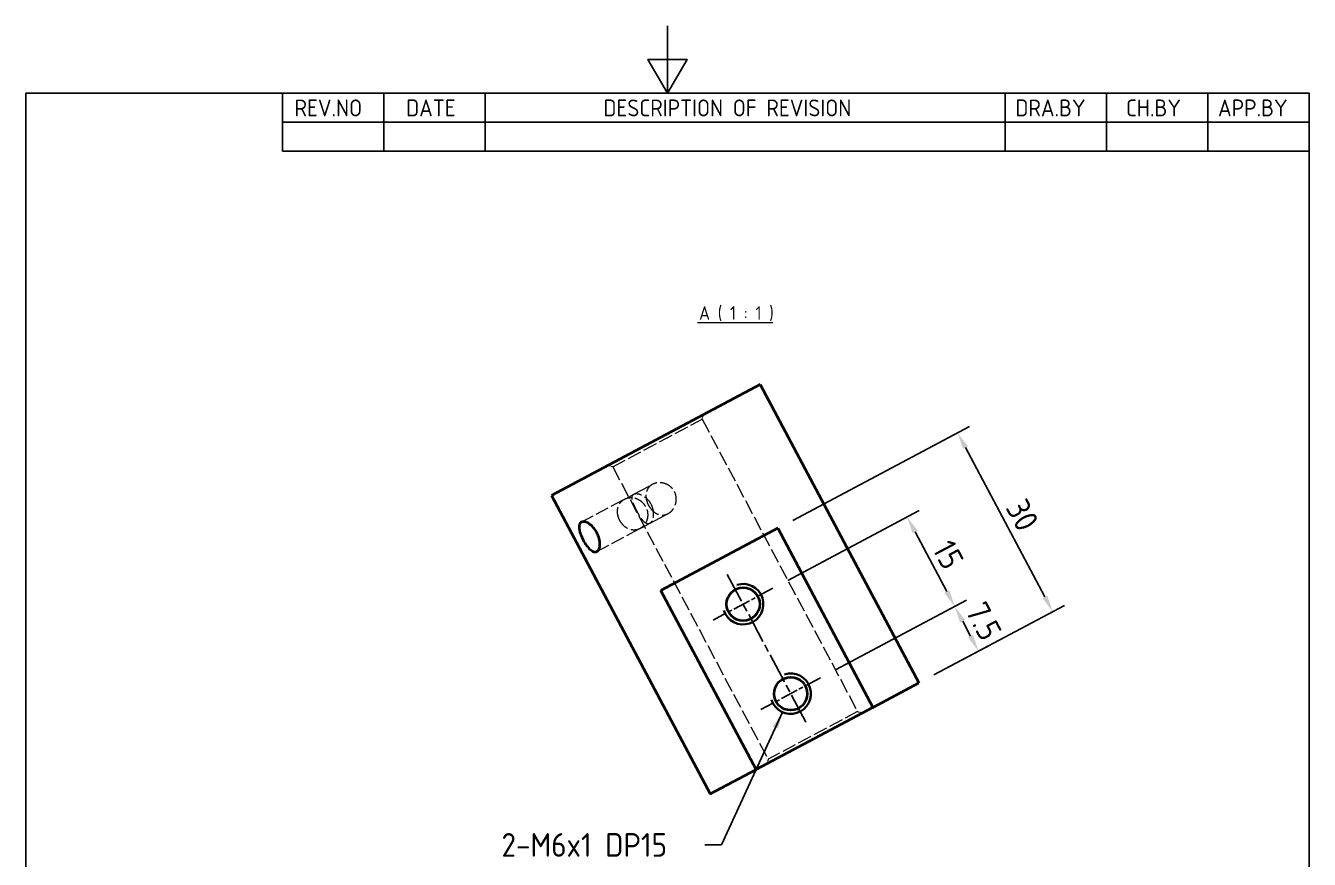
# Model space of a CAD drawing. Header units: millimetres. Extents: x 0 to 210, y 0 to 297.
# Drawn here: x 10 to 200, y 173.7 to 297 of the extents above; entities that cross this region are included whole.
import ezdxf

# ---------------------------------------------------------------- set-up
doc = ezdxf.new("R2010")
doc.units = ezdxf.units.MM
doc.linetypes.add('CHAIN', pattern=[0.3543, 0.2362, -0.0295, 0.0591, -0.0295])
doc.linetypes.add('DASHED', pattern=[0.2067, 0.1654, -0.0413])
doc.layers.get('0').update_dxf_attribs({"color": 3, "lineweight": 25})
for name, color, linetype, lineweight in [('가려진 것(ISO)', 2, 'DASHED', 18), ('가시적인 것(ISO)', 3, 'Continuous', 40), ('가시적인 좁은 것(ISO)', 3, 'Continuous', 35), ('경계(ISO)', 7, 'Continuous', 25), ('기호(ISO)', 5, 'Continuous', 25), ('중심 표식(ISO)', 1, 'Continuous', 25), ('중심선(ISO)', 1, 'Continuous', 25), ('치수(ISO)', 2, 'Continuous', 25)]:
    doc.layers.add(name, color=color, linetype=linetype, lineweight=lineweight)
doc.styles.add('ISO Proportiona M2B', font='isocp.shx')
doc.styles.add('치수 텍스트_PSTEK_POSCO', font='isocp.shx')
doc.styles.add('텍스트 스타일466', font='isocp.shx')
doc.dimstyles.new('치수_PSTEK_POSCO', dxfattribs={"dimtxt": 3.5, "dimasz": 2.5, "dimexe": 2, "dimexo": 2.5, "dimgap": 1, "dimtad": 1, "dimrnd": 1e-08, "dimdsep": 46, "dimtxsty": '치수 텍스트_PSTEK_POSCO', "dimcen": 0.09, "dimdle": 10, "dimclrd": 7, "dimclre": 7, "dimclrt": 2, "dimadec": 1, "dimazin": 2, "dimtfac": 1, "dimtmove": 0, "dimatfit": 3, "dimfxl": 0, "dimtolj": 1, "dimlwd": -1, "dimlwe": -1, "dimarcsym": 0})
doc.dimstyles.new('치수_PSTEK_POSCO$7', dxfattribs={"dimtxt": 3.5, "dimasz": 2.5, "dimexe": 2, "dimexo": 2.5, "dimgap": 1, "dimtad": 1, "dimrnd": 1e-08, "dimdsep": 46, "dimtxsty": '치수 텍스트_PSTEK_POSCO', "dimcen": 0.09, "dimdle": 10, "dimclrd": 7, "dimclre": 7, "dimclrt": 2, "dimadec": 1, "dimazin": 2, "dimtfac": 1, "dimtmove": 0, "dimatfit": 3, "dimfxl": 0, "dimtolj": 1, "dimlwd": -1, "dimlwe": -1, "dimarcsym": 0})

# ---------------------------------------------------------------- blocks, each defined once
blk = doc.blocks.new('경계 Default Border')
at = {"layer": '경계(ISO)', "flags": 128}
for points in [[(105, 297), (105, 287), (102.11, 292), (107.89, 292), (105, 287)], [(10, 10), (10, 287), (200, 287), (200, 10), (10, 10)]]:
    blk.add_lwpolyline(points, dxfattribs=at)
blk = doc.blocks.new('리비전 내역')
at = {"layer": '기호(ISO)'}
for p, q in [((48, 287), (200, 287)), ((48, 287), (48, 282.72)), ((63, 287), (63, 282.72)), ((78, 287), (78, 282.72)), ((155, 287), (155, 282.72)), ((170, 287), (170, 282.72)), ((185, 287), (185, 282.72)), ((200, 287), (200, 282.72)), ((48, 282.72), (200, 282.72)), ((48, 282.72), (48, 278.44)), ((63, 282.72), (63, 278.44)), ((78, 282.72), (78, 278.44)), ((155, 282.72), (155, 278.44)), ((170, 282.72), (170, 278.44)), ((185, 282.72), (185, 278.44)), ((200, 282.72), (200, 278.44)), ((48, 278.44), (200, 278.44))]:
    blk.add_line(p, q, dxfattribs=at)
at = {"layer": '기호(ISO)', "color": 2, "char_height": 2.5, "attachment_point": 7, "style": 'ISO Proportiona M2B'}
for s, insert in [('REV.NO', (49.79, 283.58)), ('DATE', (66.31, 283.58)), ('DESCRIPTION OF REVISION', (95.51, 283.58)), ('DRA.BY', (156.48, 283.58)), ('CH.BY', (172.86, 283.58)), ('APP.BY', (186.48, 283.58))]:
    blk.add_mtext(s, dxfattribs=dict(at, insert=insert))
blk = doc.blocks.new('*D27')
at = {"layer": 'Defpoints', "color": 0, "transparency": 16777216}
for p in [(147.93, 236.78), (121.32, 222.63), (142.21, 199.76)]:
    blk.add_point(p, dxfattribs=at)
at = {"layer": '치수(ISO)', "color": 7, "transparency": 16777216}
for p, q in [((123.53, 223.8), (149.7, 237.72)), ((160.84, 212.5), (149.11, 234.57)), ((144.41, 200.93), (163.78, 211.23))]:
    blk.add_line(p, q, dxfattribs=at)
for points in [[(149.47, 234.77), (148.74, 234.38), (147.93, 236.78)], [(161.21, 212.69), (160.48, 212.3), (162.02, 210.29)]]:
    blk.add_solid(points, dxfattribs=at)
at = {"layer": '치수(ISO)', "color": 2, "transparency": 16777216, "insert": (156.5, 226.53), "char_height": 3.5, "attachment_point": 4, "rotation": 298, "style": '치수 텍스트_PSTEK_POSCO'}
blk.add_mtext('\\A1;30', dxfattribs=at)
blk = doc.blocks.new('*D28')
at = {"layer": 'Defpoints', "color": 0, "transparency": 16777216}
for p in [(147.52, 211.07), (127.65, 200.51), (142.21, 199.76)]:
    blk.add_point(p, dxfattribs=at)
at = {"layer": '치수(ISO)', "color": 7, "transparency": 16777216}
for p, q in [((129.86, 201.68), (149.28, 212.01)), ((149.86, 206.66), (148.69, 208.87)), ((144.41, 200.93), (152.8, 205.39))]:
    blk.add_line(p, q, dxfattribs=at)
for points in [[(149.06, 209.06), (148.32, 208.67), (147.52, 211.07)], [(150.23, 206.85), (149.49, 206.46), (151.04, 204.45)]]:
    blk.add_solid(points, dxfattribs=at)
at = {"layer": '치수(ISO)', "color": 2, "transparency": 16777216, "insert": (150.52, 211.28), "char_height": 3.5, "attachment_point": 4, "rotation": 298, "style": '치수 텍스트_PSTEK_POSCO'}
blk.add_mtext('\\A1;7.5', dxfattribs=at)
blk = doc.blocks.new('*D29')
at = {"layer": 'Defpoints', "color": 0, "transparency": 16777216}
for p in [(140.47, 224.32), (120.61, 213.75), (127.65, 200.51)]:
    blk.add_point(p, dxfattribs=at)
at = {"layer": '치수(ISO)', "color": 7, "transparency": 16777216}
for p, q in [((122.81, 214.93), (142.24, 225.26)), ((146.34, 213.28), (141.65, 222.11)), ((129.86, 201.68), (149.28, 212.01))]:
    blk.add_line(p, q, dxfattribs=at)
for points in [[(142.01, 222.31), (141.28, 221.91), (140.47, 224.32)], [(146.71, 213.48), (145.97, 213.08), (147.52, 211.07)]]:
    blk.add_solid(points, dxfattribs=at)
at = {"layer": '치수(ISO)', "color": 2, "transparency": 16777216, "insert": (145.65, 220.44), "char_height": 3.5, "attachment_point": 4, "rotation": 298, "style": '치수 텍스트_PSTEK_POSCO'}
blk.add_mtext('\\A1;15', dxfattribs=at)

msp = doc.modelspace()

# ---------------------------------------------------------------- linework, layer by layer
at = {"layer": '가려진 것(ISO)', "ltscale": 1.346724}
for p, q in [((110.139, 238.768), (110.345, 239.444)), ((96.894, 231.726), (96.218, 231.932)), ((133.143, 195.503), (133.819, 195.296)), ((119.899, 188.461), (119.692, 187.785))]:
    msp.add_line(p, q, dxfattribs=at)
at = {"layer": '가려진 것(ISO)', "ltscale": 12.665669}
for p, q in [((96.894, 231.726), (110.139, 238.768)), ((133.143, 195.503), (119.899, 188.461))]:
    msp.add_line(p, q, dxfattribs=at)
at = {"layer": '가려진 것(ISO)', "ltscale": 13.169919}
for p, q in [((110.139, 238.768), (133.143, 195.503)), ((96.894, 231.726), (119.899, 188.461))]:
    msp.add_line(p, q, dxfattribs=at)
at = {"layer": '가려진 것(ISO)', "ltscale": 15.978347}
for p, q in [((100.036, 227.686), (102.775, 229.142)), ((102.345, 223.345), (105.083, 224.801))]:
    msp.add_line(p, q, dxfattribs=at)
at = {"layer": '가려진 것(ISO)', "ltscale": 12.094824}
for p, q in [((92.24, 223.541), (100.036, 227.686)), ((94.549, 219.2), (102.345, 223.345))]:
    msp.add_line(p, q, dxfattribs=at)
at = {"layer": '가려진 것(ISO)', "ltscale": 12.541493}
for points in [[(102.184, 226.044), (102.038, 226.318), (101.922, 226.631), (101.801, 227.252), (101.796, 227.561), (101.888, 228.101), (101.991, 228.37), (102.313, 228.826), (102.532, 229.013), (103.017, 229.271), (103.313, 229.357), (103.935, 229.403), (104.26, 229.362), (104.845, 229.182), (105.144, 229.03), (105.658, 228.617), (105.871, 228.357), (106.163, 227.807), (106.26, 227.484), (106.315, 226.828), (106.274, 226.495), (106.096, 225.909), (105.948, 225.616), (105.562, 225.127), (105.325, 224.93), (104.84, 224.672), (104.562, 224.595), (104.004, 224.583), (103.724, 224.648), (103.225, 224.874), (102.972, 225.051), (102.525, 225.498), (102.33, 225.769), (102.184, 226.044)], [(102.533, 226.229), (102.387, 226.504), (102.188, 226.772), (101.737, 227.218), (101.487, 227.396), (101.022, 227.641), (100.777, 227.724), (100.348, 227.781), (100.165, 227.755), (99.907, 227.618), (99.817, 227.498), (99.744, 227.175), (99.761, 226.97), (99.865, 226.534), (99.96, 226.273), (100.202, 225.716), (100.348, 225.42), (100.641, 224.871), (100.804, 224.583), (101.13, 224.072), (101.294, 223.847), (101.597, 223.517), (101.757, 223.388), (102.066, 223.268), (102.216, 223.276), (102.474, 223.413), (102.598, 223.55), (102.79, 223.938), (102.858, 224.188), (102.915, 224.709), (102.908, 225.017), (102.79, 225.64), (102.679, 225.954), (102.533, 226.229)]]:
    msp.add_open_spline(points, degree=3, knots=[0, 0, 0, 0, 0.0933793, 0.0933793, 0.1867585, 0.1867585, 0.2800974, 0.2800974, 0.3734363, 0.3734363, 0.4667752, 0.4667752, 0.5601141, 0.5601141, 0.6534934, 0.6534934, 0.7468726, 0.7468726, 0.8402519, 0.8402519, 0.9336311, 0.9336311, 1.02697, 1.02697, 1.1203089, 1.1203089, 1.2136478, 1.2136478, 1.3069867, 1.3069867, 1.400366, 1.400366, 1.4937452, 1.4937452, 1.4937452, 1.4937452], dxfattribs=at)
at = {"layer": '가려진 것(ISO)', "ltscale": 12.469095}
msp.add_open_spline([(97.939, 223.787), (98.084, 223.514), (98.283, 223.246), (98.749, 222.808), (99.017, 222.638), (99.544, 222.424), (99.838, 222.366), (100.415, 222.389), (100.697, 222.469), (101.179, 222.725), (101.41, 222.918), (101.778, 223.398), (101.914, 223.684), (102.067, 224.26), (102.095, 224.587), (102.02, 225.233), (101.917, 225.552), (101.627, 226.098), (101.42, 226.361), (100.927, 226.784), (100.64, 226.945), (100.077, 227.139), (99.763, 227.187), (99.16, 227.15), (98.87, 227.066), (98.388, 226.81), (98.164, 226.621), (97.824, 226.155), (97.707, 225.879), (97.589, 225.323), (97.581, 225.006), (97.683, 224.374), (97.794, 224.059), (97.939, 223.787)], degree=3, knots=[0, 0, 0, 0, 0.0927409, 0.0927409, 0.1854818, 0.1854818, 0.2782215, 0.2782215, 0.3709612, 0.3709612, 0.4637008, 0.4637008, 0.5564405, 0.5564405, 0.6491814, 0.6491814, 0.7419223, 0.7419223, 0.8346632, 0.8346632, 0.9274041, 0.9274041, 1.0201438, 1.0201438, 1.1128835, 1.1128835, 1.2056231, 1.2056231, 1.2983628, 1.2983628, 1.3911037, 1.3911037, 1.4838446, 1.4838446, 1.4838446, 1.4838446], dxfattribs=at)
at = {"layer": '가시적인 것(ISO)'}
for p, q in [((118.733, 243.904), (87.83, 227.472)), ((118.733, 243.904), (142.207, 199.756)), ((87.83, 227.472), (111.304, 183.325)), ((121.322, 222.629), (104.02, 213.429)), ((121.322, 222.629), (135.406, 196.14)), ((118.104, 186.941), (104.02, 213.429)), ((135.406, 196.14), (142.207, 199.756)), ((135.406, 196.14), (118.104, 186.941)), ((111.304, 183.325), (118.104, 186.941))]:
    msp.add_line(p, q, dxfattribs=at)
for centre in [(116.192, 211.407), (123.234, 198.163)]:
    msp.add_circle(centre, 2.459, dxfattribs=at)
msp.add_open_spline([(94.549, 221.984), (94.694, 221.711), (94.816, 221.403), (94.971, 220.799), (95.004, 220.504), (94.994, 220.005), (94.95, 219.767), (94.792, 219.399), (94.677, 219.268), (94.421, 219.131), (94.262, 219.117), (93.919, 219.219), (93.733, 219.335), (93.382, 219.642), (93.192, 219.853), (92.829, 220.346), (92.656, 220.627), (92.366, 221.173), (92.23, 221.474), (92.024, 222.051), (91.954, 222.326), (91.896, 222.79), (91.904, 223.008), (92.012, 223.349), (92.112, 223.473), (92.369, 223.609), (92.541, 223.631), (92.936, 223.556), (93.157, 223.46), (93.576, 223.189), (93.803, 222.996), (94.216, 222.531), (94.404, 222.257), (94.549, 221.984)], degree=3, knots=[0, 0, 0, 0, 0.0927409, 0.0927409, 0.1854818, 0.1854818, 0.2782215, 0.2782215, 0.3709612, 0.3709612, 0.4637008, 0.4637008, 0.5564405, 0.5564405, 0.6491814, 0.6491814, 0.7419223, 0.7419223, 0.8346632, 0.8346632, 0.9274041, 0.9274041, 1.0201438, 1.0201438, 1.1128835, 1.1128835, 1.2056231, 1.2056231, 1.2983628, 1.2983628, 1.3911037, 1.3911037, 1.4838446, 1.4838446, 1.4838446, 1.4838446], dxfattribs=at)
at = {"layer": '가시적인 좁은 것(ISO)'}
for centre in [(116.192, 211.407), (123.234, 198.163)]:
    msp.add_arc(centre, 3, 198, 108, dxfattribs=at)
at = {"layer": '기호(ISO)', "color": 7, "lineweight": 18}
msp.add_line((109.462, 253.078), (120.573, 253.078), dxfattribs=at)
at = {"layer": '중심 표식(ISO)', "linetype": 'CHAIN', "ltscale": 11.111974}
for p, q in [((120.607, 213.754), (111.778, 209.06)), ((127.649, 200.51), (118.82, 195.815))]:
    msp.add_line(p, q, dxfattribs=at)
at = {"layer": '중심선(ISO)', "linetype": 'CHAIN', "ltscale": 19.051651}
msp.add_line((113.845, 215.822), (125.582, 193.748), dxfattribs=at)

# ---------------------------------------------------------------- block references
msp.add_blockref('경계 Default Border', (0, 0))
at = {"layer": '기호(ISO)'}
msp.add_blockref('리비전 내역', (0, 0), dxfattribs=at)

# ---------------------------------------------------------------- texts
at = {"layer": '기호(ISO)', "color": 7, "insert": (109.672, 253.299), "char_height": 2, "attachment_point": 7, "style": '텍스트 스타일466'}
msp.add_mtext('A ( 1 : 1 )', dxfattribs=at)
at = {"layer": '기호(ISO)', "color": 2, "insert": (80.429, 175.788), "char_height": 3.5, "width": 29.07632, "attachment_point": 4, "line_spacing_factor": 0.6125, "style": '치수 텍스트_PSTEK_POSCO'}
msp.add_mtext('{2-M6x1 DP15}', dxfattribs=at)

# ---------------------------------------------------------------- dimensions: what is measured, and where the dimension line sits
at = {"layer": '치수(ISO)', "color": 7}
for base, p1, p2, picture, middle in [((147.933, 236.778), (142.207, 199.756), (121.322, 222.629), '*D27', (154.975, 223.534)), ((140.473, 224.317), (127.649, 200.51), (120.607, 213.754), '*D29', (143.994, 217.695)), ((147.515, 211.073), (142.207, 199.756), (127.649, 200.51), '*D28', (149.276, 207.762))]:
    dim = msp.add_linear_dim(base=base, p1=p1, p2=p2, angle=118, dimstyle='치수_PSTEK_POSCO', override={"dimdec": 2, "dimtp": 0, "dimtm": 0, "dimtdec": 2, "dimtofl": 0, "dimatfit": 1}, dxfattribs=at)
    dim.commit()
    dim.dimension.update_dxf_attribs({"geometry": picture, "text_midpoint": middle, "dimtype": 160})

# ---------------------------------------------------------------- leaders
at = {"layer": '기호(ISO)', "color": 7, "annotation_type": 0, "has_hookline": 1, "hookline_direction": 1, "text_width": 25.084}
msp.add_leader([(122.011, 195.423), (113.005, 175.788), (110.505, 175.788)], dimstyle='치수_PSTEK_POSCO$7', override={"dimtad": 0}, dxfattribs=at)

doc.saveas('drawing.dxf')
